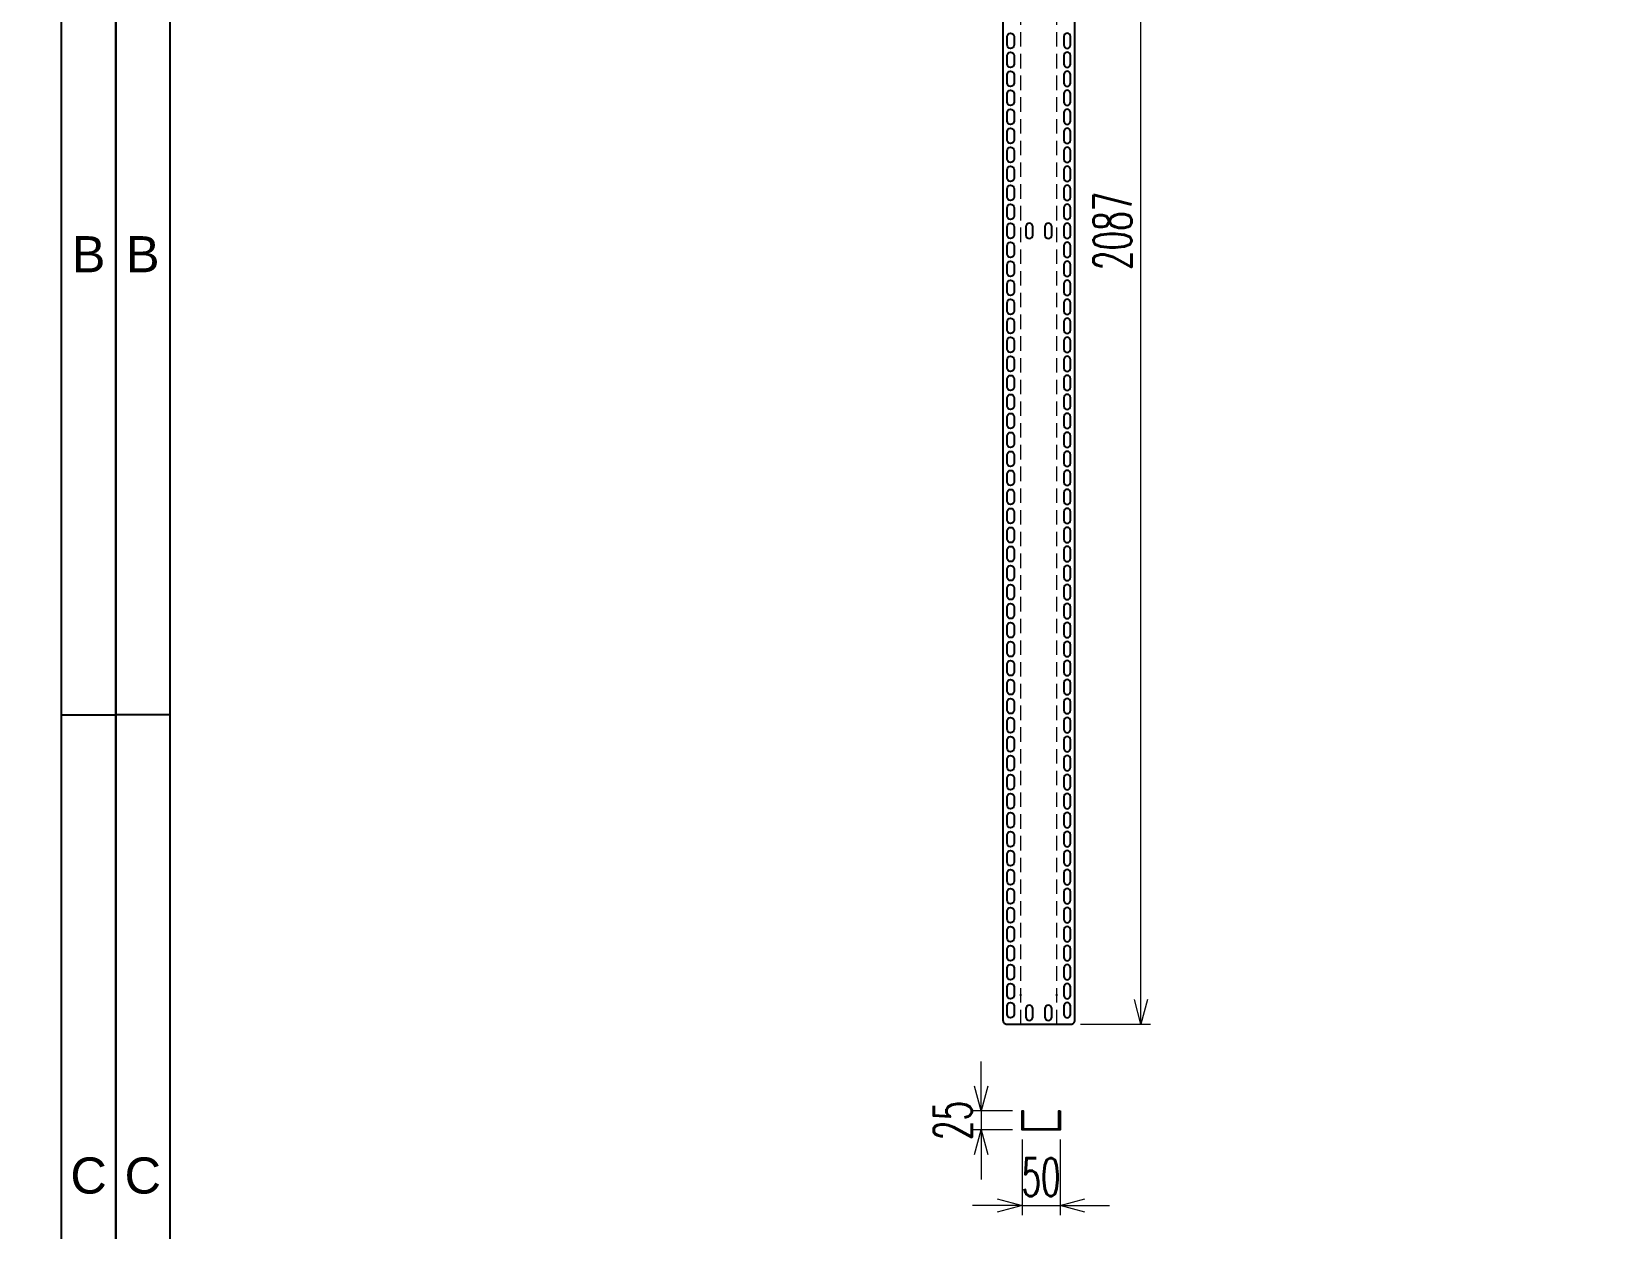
# Model space of a CAD drawing. Header units: millimetres. Extents: x 173893 to 258446, y -176540 to -123824.
# Drawn here: x 219037 to 221096, y -163891 to -162314 of the extents above; entities that cross this region are included whole.
import ezdxf
from ezdxf.enums import TextEntityAlignment as Align

# ---------------------------------------------------------------- set-up
doc = ezdxf.new("R2010")
doc.units = ezdxf.units.MM
doc.header["$LTSCALE"] = 3
doc.linetypes.add('HIDDEN', pattern=[9.525, 6.35, -3.175])
doc.layers.add('@.DM. NÉT ĐỨT', color=8, linetype='HIDDEN', lineweight=9)
for name, color, linetype in [('@.TEXT', 7, 'Continuous'), ('@.VISIBLE', 7, 'Continuous'), ('dim', 7, 'Continuous')]:
    doc.layers.add(name, color=color, linetype=linetype)
doc.styles.add('Ann_w01', font='romans.shx', dxfattribs={"width": 0.6, "bigfont": 'chineset.shx'})
doc.styles.add('Arial', font='arial.ttf')
doc.dimstyles.new('Dim 01_SC25', dxfattribs={"dimscale": 25, "dimtxt": 2, "dimasz": 1.3, "dimexe": 0.5, "dimexo": 0.5, "dimgap": 0.5, "dimtad": 1, "dimdec": 1, "dimzin": 12, "dimdsep": 46, "dimtxsty": 'Ann_w01', "dimblk": 'OPEN30', "dimcen": 1.5, "dimclrd": 6, "dimclre": 6, "dimclrt": 3, "dimadec": 1, "dimazin": 3, "dimtm": 1e-09, "dimtfac": 1, "dimtdec": 1, "dimtix": 1, "dimtmove": 0, "dimatfit": 3, "dimldrblk": 'OPEN30', "dimfxl": 1, "dimtolj": 1, "dimlwd": 0, "dimlwe": 0, "dimarcsym": 0})

# ---------------------------------------------------------------- blocks, each defined once
blk = doc.blocks.new('_Open30')
at = {"color": 0, "linetype": 'ByBlock', "lineweight": -2}
for p, q in [((-1, 0.268), (0, 0)), ((0, 0), (-1, -0.268)), ((0, 0), (-1, 0))]:
    blk.add_line(p, q, dxfattribs=at)
blk = doc.blocks.new('*D193')
at = {"layer": 'Defpoints', "color": 0, "transparency": 16777216}
for p in [(220340.3, -163759.3), (220390.3, -163759.3), (220390.3, -163858.8)]:
    blk.add_point(p, dxfattribs=at)
at = {"layer": 'dim', "color": 6, "lineweight": 0, "transparency": 16777216}
for p, q in [((220340.3, -163771.8), (220340.3, -163871.3)), ((220390.3, -163771.8), (220390.3, -163871.3)), ((220307.8, -163858.8), (220275.3, -163858.8)), ((220340.3, -163858.8), (220390.3, -163858.8)), ((220422.8, -163858.8), (220455.3, -163858.8))]:
    blk.add_line(p, q, dxfattribs=at)
at = {"layer": 'dim', "color": 6, "lineweight": 0, "transparency": 16777216, "xscale": 32.5, "yscale": 32.5, "zscale": 32.5}
blk.add_blockref('_Open30', (220340.3, -163858.8), dxfattribs=at)
at = {"layer": 'dim', "color": 6, "lineweight": 0, "transparency": 16777216, "xscale": 32.5, "yscale": 32.5, "zscale": 32.5, "rotation": 180}
blk.add_blockref('_Open30', (220390.3, -163858.8), dxfattribs=at)
at = {"layer": 'dim', "color": 3, "transparency": 16777216, "insert": (220365.3, -163821.3), "char_height": 50, "attachment_point": 5, "style": 'Ann_w01'}
blk.add_mtext('\\A1;50', dxfattribs=at)
blk = doc.blocks.new('*D194')
at = {"layer": 'Defpoints', "color": 0, "transparency": 16777216}
for p in [(220340.3, -163734.3), (220286.7, -163759.3), (220340.3, -163759.3)]:
    blk.add_point(p, dxfattribs=at)
at = {"layer": 'dim', "color": 6, "lineweight": 0, "transparency": 16777216}
for p, q in [((220286.7, -163701.8), (220286.7, -163669.3)), ((220327.8, -163734.3), (220274.2, -163734.3)), ((220286.7, -163734.3), (220286.7, -163759.3)), ((220327.8, -163759.3), (220274.2, -163759.3)), ((220286.7, -163791.8), (220286.7, -163824.3))]:
    blk.add_line(p, q, dxfattribs=at)
at = {"layer": 'dim', "color": 6, "lineweight": 0, "transparency": 16777216, "xscale": 32.5, "yscale": 32.5, "zscale": 32.5}
for p, rotation in [((220286.7, -163734.3), 270), ((220286.7, -163759.3), 90)]:
    blk.add_blockref('_Open30', p, dxfattribs=dict(at, rotation=rotation))
at = {"layer": 'dim', "color": 3, "transparency": 16777216, "insert": (220249.2, -163746.8), "char_height": 50, "attachment_point": 5, "rotation": 90, "style": 'Ann_w01'}
blk.add_mtext('\\A1;25', dxfattribs=at)
blk = doc.blocks.new('*D195')
at = {"layer": 'Defpoints', "color": 0, "transparency": 16777216}
for p in [(220404.7, -161533.3), (220496.8, -161533.3), (220404.7, -163620.3)]:
    blk.add_point(p, dxfattribs=at)
at = {"layer": 'dim', "color": 6, "lineweight": 0, "transparency": 16777216}
for p, q in [((220417.2, -161533.3), (220509.3, -161533.3)), ((220496.8, -163587.8), (220496.8, -161565.8)), ((220417.2, -163620.3), (220509.3, -163620.3))]:
    blk.add_line(p, q, dxfattribs=at)
at = {"layer": 'dim', "color": 6, "lineweight": 0, "transparency": 16777216, "xscale": 32.5, "yscale": 32.5, "zscale": 32.5}
for p, rotation in [((220496.8, -161533.3), 90), ((220496.8, -163620.3), 270)]:
    blk.add_blockref('_Open30', p, dxfattribs=dict(at, rotation=rotation))
at = {"layer": 'dim', "color": 3, "transparency": 16777216, "insert": (220459.3, -162576.8), "char_height": 50, "attachment_point": 5, "rotation": 90, "style": 'Ann_w01'}
blk.add_mtext('\\A1;2087', dxfattribs=at)
blk = doc.blocks.new('KHUNG BAN VE (Made by Tung)')
at = {"layer": '@.VISIBLE', "color": 8}
for p, q in [((3, 105), (0, 105)), ((294, 105), (297, 105))]:
    blk.add_line(p, q, dxfattribs=at)
for points in [[(0, 0), (297, 0), (297, 210), (0, 210)], [(3, 3), (294, 3), (294, 207), (3, 207)]]:
    blk.add_lwpolyline(points, close=True, dxfattribs=at)
at = {"layer": '@.TEXT', "color": 1, "style": 'Arial'}
for s, p in [('B', (1.5, 130.5)), ('B', (295.5, 130.5)), ('C', (1.5, 79.5)), ('C', (295.5, 79.5))]:
    blk.add_text(s, height=2, dxfattribs=at).set_placement(p, align=Align.MIDDLE_CENTER)
for tag, height, p in [('DESIGNER_NAME', 2, (38, 15.5)), ('PROJECT_CODE', 2, (258.5, 15.5)), ('SCALE', 2, (289, 15.5)), ('APPROVED_NAME', 2, (38, 10.5)), ('CUSTOMER_NAME', 2, (258.5, 10.5)), ('PAGE', 2, (289, 10.5)), ('DRAWING_NAME', 4, (173, 8)), ('TOTAL', 2, (289, 5.5))]:
    blk.add_attdef(tag, text='', height=height, dxfattribs=at).set_placement(p, align=Align.MIDDLE_CENTER)

msp = doc.modelspace()

# ---------------------------------------------------------------- linework, layer by layer
at = {"color": 1}
for p, q in [((220338.9, -163582.8), (220338.9, -163580.8)), ((220386.1, -163582.8), (220386.1, -163580.8))]:
    msp.add_line(p, q, dxfattribs=at)
for points in [[(220404.7, -163620.28, 0.4142136), (220409.7, -163615.28), (220409.7, -161538.28, 0.4142136), (220404.7, -161533.28), (220320.3, -161533.28, 0.4142136), (220315.3, -161538.28), (220315.3, -163615.28, 0.4142136), (220320.3, -163620.28)], [(220329.8, -162321.28), (220329.8, -162332.28, -0.4142136), (220325.3, -162336.78), (220325.3, -162336.78, -0.4142136), (220320.8, -162332.28), (220320.8, -162321.28, -0.4142136), (220325.3, -162316.78), (220325.3, -162316.78, -0.4142136)], [(220395.2, -162321.28), (220395.2, -162332.28, 0.4142136), (220399.7, -162336.78), (220399.7, -162336.78, 0.4142136), (220404.2, -162332.28), (220404.2, -162321.28, 0.4142136), (220399.7, -162316.78), (220399.7, -162316.78, 0.4142136)], [(220329.8, -162346.28), (220329.8, -162357.28, -0.4142136), (220325.3, -162361.78), (220325.3, -162361.78, -0.4142136), (220320.8, -162357.28), (220320.8, -162346.28, -0.4142136), (220325.3, -162341.78), (220325.3, -162341.78, -0.4142136)], [(220395.2, -162346.28), (220395.2, -162357.28, 0.4142136), (220399.7, -162361.78), (220399.7, -162361.78, 0.4142136), (220404.2, -162357.28), (220404.2, -162346.28, 0.4142136), (220399.7, -162341.78), (220399.7, -162341.78, 0.4142136)], [(220329.8, -162371.28), (220329.8, -162382.28, -0.4142136), (220325.3, -162386.78), (220325.3, -162386.78, -0.4142136), (220320.8, -162382.28), (220320.8, -162371.28, -0.4142136), (220325.3, -162366.78), (220325.3, -162366.78, -0.4142136)], [(220395.2, -162371.28), (220395.2, -162382.28, 0.4142136), (220399.7, -162386.78), (220399.7, -162386.78, 0.4142136), (220404.2, -162382.28), (220404.2, -162371.28, 0.4142136), (220399.7, -162366.78), (220399.7, -162366.78, 0.4142136)], [(220329.8, -162396.28), (220329.8, -162407.28, -0.4142136), (220325.3, -162411.78), (220325.3, -162411.78, -0.4142136), (220320.8, -162407.28), (220320.8, -162396.28, -0.4142136), (220325.3, -162391.78), (220325.3, -162391.78, -0.4142136)], [(220395.2, -162396.28), (220395.2, -162407.28, 0.4142136), (220399.7, -162411.78), (220399.7, -162411.78, 0.4142136), (220404.2, -162407.28), (220404.2, -162396.28, 0.4142136), (220399.7, -162391.78), (220399.7, -162391.78, 0.4142136)], [(220329.8, -162421.28), (220329.8, -162432.28, -0.4142136), (220325.3, -162436.78), (220325.3, -162436.78, -0.4142136), (220320.8, -162432.28), (220320.8, -162421.28, -0.4142136), (220325.3, -162416.78), (220325.3, -162416.78, -0.4142136)], [(220395.2, -162421.28), (220395.2, -162432.28, 0.4142136), (220399.7, -162436.78), (220399.7, -162436.78, 0.4142136), (220404.2, -162432.28), (220404.2, -162421.28, 0.4142136), (220399.7, -162416.78), (220399.7, -162416.78, 0.4142136)], [(220329.8, -162446.28), (220329.8, -162457.28, -0.4142136), (220325.3, -162461.78), (220325.3, -162461.78, -0.4142136), (220320.8, -162457.28), (220320.8, -162446.28, -0.4142136), (220325.3, -162441.78), (220325.3, -162441.78, -0.4142136)], [(220395.2, -162446.28), (220395.2, -162457.28, 0.4142136), (220399.7, -162461.78), (220399.7, -162461.78, 0.4142136), (220404.2, -162457.28), (220404.2, -162446.28, 0.4142136), (220399.7, -162441.78), (220399.7, -162441.78, 0.4142136)], [(220329.8, -162471.28), (220329.8, -162482.28, -0.4142136), (220325.3, -162486.78), (220325.3, -162486.78, -0.4142136), (220320.8, -162482.28), (220320.8, -162471.28, -0.4142136), (220325.3, -162466.78), (220325.3, -162466.78, -0.4142136)], [(220395.2, -162471.28), (220395.2, -162482.28, 0.4142136), (220399.7, -162486.78), (220399.7, -162486.78, 0.4142136), (220404.2, -162482.28), (220404.2, -162471.28, 0.4142136), (220399.7, -162466.78), (220399.7, -162466.78, 0.4142136)], [(220329.8, -162496.28), (220329.8, -162507.28, -0.4142136), (220325.3, -162511.78), (220325.3, -162511.78, -0.4142136), (220320.8, -162507.28), (220320.8, -162496.28, -0.4142136), (220325.3, -162491.78), (220325.3, -162491.78, -0.4142136)], [(220395.2, -162496.28), (220395.2, -162507.28, 0.4142136), (220399.7, -162511.78), (220399.7, -162511.78, 0.4142136), (220404.2, -162507.28), (220404.2, -162496.28, 0.4142136), (220399.7, -162491.78), (220399.7, -162491.78, 0.4142136)], [(220329.8, -162521.28), (220329.8, -162532.28, -0.4142136), (220325.3, -162536.78), (220325.3, -162536.78, -0.4142136), (220320.8, -162532.28), (220320.8, -162521.28, -0.4142136), (220325.3, -162516.78), (220325.3, -162516.78, -0.4142136)], [(220395.2, -162521.28), (220395.2, -162532.28, 0.4142136), (220399.7, -162536.78), (220399.7, -162536.78, 0.4142136), (220404.2, -162532.28), (220404.2, -162521.28, 0.4142136), (220399.7, -162516.78), (220399.7, -162516.78, 0.4142136)], [(220329.8, -162546.28), (220329.8, -162557.28, -0.4142136), (220325.3, -162561.78), (220325.3, -162561.78, -0.4142136), (220320.8, -162557.28), (220320.8, -162546.28, -0.4142136), (220325.3, -162541.78), (220325.3, -162541.78, -0.4142136)], [(220395.2, -162546.28), (220395.2, -162557.28, 0.4142136), (220399.7, -162561.78), (220399.7, -162561.78, 0.4142136), (220404.2, -162557.28), (220404.2, -162546.28, 0.4142136), (220399.7, -162541.78), (220399.7, -162541.78, 0.4142136)], [(220329.8, -162571.28), (220329.8, -162582.28, -0.4142136), (220325.3, -162586.78), (220325.3, -162586.78, -0.4142136), (220320.8, -162582.28), (220320.8, -162571.28, -0.4142136), (220325.3, -162566.78), (220325.3, -162566.78, -0.4142136)], [(220354.5, -162582.28), (220354.5, -162571.28, 0.4142136), (220350, -162566.78), (220350, -162566.78, 0.4142136), (220345.5, -162571.28), (220345.5, -162582.28, 0.4142136), (220350, -162586.78), (220350, -162586.78, 0.4142136)], [(220379.5, -162582.28), (220379.5, -162571.28, 0.4142136), (220375, -162566.78), (220375, -162566.78, 0.4142136), (220370.5, -162571.28), (220370.5, -162582.28, 0.4142136), (220375, -162586.78), (220375, -162586.78, 0.4142136)], [(220395.2, -162571.28), (220395.2, -162582.28, 0.4142136), (220399.7, -162586.78), (220399.7, -162586.78, 0.4142136), (220404.2, -162582.28), (220404.2, -162571.28, 0.4142136), (220399.7, -162566.78), (220399.7, -162566.78, 0.4142136)], [(220329.8, -162596.28), (220329.8, -162607.28, -0.4142136), (220325.3, -162611.78), (220325.3, -162611.78, -0.4142136), (220320.8, -162607.28), (220320.8, -162596.28, -0.4142136), (220325.3, -162591.78), (220325.3, -162591.78, -0.4142136)], [(220395.2, -162596.28), (220395.2, -162607.28, 0.4142136), (220399.7, -162611.78), (220399.7, -162611.78, 0.4142136), (220404.2, -162607.28), (220404.2, -162596.28, 0.4142136), (220399.7, -162591.78), (220399.7, -162591.78, 0.4142136)], [(220329.8, -162621.28), (220329.8, -162632.28, -0.4142136), (220325.3, -162636.78), (220325.3, -162636.78, -0.4142136), (220320.8, -162632.28), (220320.8, -162621.28, -0.4142136), (220325.3, -162616.78), (220325.3, -162616.78, -0.4142136)], [(220395.2, -162621.28), (220395.2, -162632.28, 0.4142136), (220399.7, -162636.78), (220399.7, -162636.78, 0.4142136), (220404.2, -162632.28), (220404.2, -162621.28, 0.4142136), (220399.7, -162616.78), (220399.7, -162616.78, 0.4142136)], [(220329.8, -162646.28), (220329.8, -162657.28, -0.4142136), (220325.3, -162661.78), (220325.3, -162661.78, -0.4142136), (220320.8, -162657.28), (220320.8, -162646.28, -0.4142136), (220325.3, -162641.78), (220325.3, -162641.78, -0.4142136)], [(220395.2, -162646.28), (220395.2, -162657.28, 0.4142136), (220399.7, -162661.78), (220399.7, -162661.78, 0.4142136), (220404.2, -162657.28), (220404.2, -162646.28, 0.4142136), (220399.7, -162641.78), (220399.7, -162641.78, 0.4142136)], [(220329.8, -162671.28), (220329.8, -162682.28, -0.4142136), (220325.3, -162686.78), (220325.3, -162686.78, -0.4142136), (220320.8, -162682.28), (220320.8, -162671.28, -0.4142136), (220325.3, -162666.78), (220325.3, -162666.78, -0.4142136)], [(220395.2, -162671.28), (220395.2, -162682.28, 0.4142136), (220399.7, -162686.78), (220399.7, -162686.78, 0.4142136), (220404.2, -162682.28), (220404.2, -162671.28, 0.4142136), (220399.7, -162666.78), (220399.7, -162666.78, 0.4142136)], [(220329.8, -162696.28), (220329.8, -162707.28, -0.4142136), (220325.3, -162711.78), (220325.3, -162711.78, -0.4142136), (220320.8, -162707.28), (220320.8, -162696.28, -0.4142136), (220325.3, -162691.78), (220325.3, -162691.78, -0.4142136)], [(220395.2, -162696.28), (220395.2, -162707.28, 0.4142136), (220399.7, -162711.78), (220399.7, -162711.78, 0.4142136), (220404.2, -162707.28), (220404.2, -162696.28, 0.4142136), (220399.7, -162691.78), (220399.7, -162691.78, 0.4142136)], [(220329.8, -162721.28), (220329.8, -162732.28, -0.4142136), (220325.3, -162736.78), (220325.3, -162736.78, -0.4142136), (220320.8, -162732.28), (220320.8, -162721.28, -0.4142136), (220325.3, -162716.78), (220325.3, -162716.78, -0.4142136)], [(220395.2, -162721.28), (220395.2, -162732.28, 0.4142136), (220399.7, -162736.78), (220399.7, -162736.78, 0.4142136), (220404.2, -162732.28), (220404.2, -162721.28, 0.4142136), (220399.7, -162716.78), (220399.7, -162716.78, 0.4142136)], [(220329.8, -162746.28), (220329.8, -162757.28, -0.4142136), (220325.3, -162761.78), (220325.3, -162761.78, -0.4142136), (220320.8, -162757.28), (220320.8, -162746.28, -0.4142136), (220325.3, -162741.78), (220325.3, -162741.78, -0.4142136)], [(220395.2, -162746.28), (220395.2, -162757.28, 0.4142136), (220399.7, -162761.78), (220399.7, -162761.78, 0.4142136), (220404.2, -162757.28), (220404.2, -162746.28, 0.4142136), (220399.7, -162741.78), (220399.7, -162741.78, 0.4142136)], [(220329.8, -162771.28), (220329.8, -162782.28, -0.4142136), (220325.3, -162786.78), (220325.3, -162786.78, -0.4142136), (220320.8, -162782.28), (220320.8, -162771.28, -0.4142136), (220325.3, -162766.78), (220325.3, -162766.78, -0.4142136)], [(220395.2, -162771.28), (220395.2, -162782.28, 0.4142136), (220399.7, -162786.78), (220399.7, -162786.78, 0.4142136), (220404.2, -162782.28), (220404.2, -162771.28, 0.4142136), (220399.7, -162766.78), (220399.7, -162766.78, 0.4142136)], [(220329.8, -162796.28), (220329.8, -162807.28, -0.4142136), (220325.3, -162811.78), (220325.3, -162811.78, -0.4142136), (220320.8, -162807.28), (220320.8, -162796.28, -0.4142136), (220325.3, -162791.78), (220325.3, -162791.78, -0.4142136)], [(220395.2, -162796.28), (220395.2, -162807.28, 0.4142136), (220399.7, -162811.78), (220399.7, -162811.78, 0.4142136), (220404.2, -162807.28), (220404.2, -162796.28, 0.4142136), (220399.7, -162791.78), (220399.7, -162791.78, 0.4142136)], [(220329.8, -162821.28), (220329.8, -162832.28, -0.4142136), (220325.3, -162836.78), (220325.3, -162836.78, -0.4142136), (220320.8, -162832.28), (220320.8, -162821.28, -0.4142136), (220325.3, -162816.78), (220325.3, -162816.78, -0.4142136)], [(220395.2, -162821.28), (220395.2, -162832.28, 0.4142136), (220399.7, -162836.78), (220399.7, -162836.78, 0.4142136), (220404.2, -162832.28), (220404.2, -162821.28, 0.4142136), (220399.7, -162816.78), (220399.7, -162816.78, 0.4142136)], [(220329.8, -162846.28), (220329.8, -162857.28, -0.4142136), (220325.3, -162861.78), (220325.3, -162861.78, -0.4142136), (220320.8, -162857.28), (220320.8, -162846.28, -0.4142136), (220325.3, -162841.78), (220325.3, -162841.78, -0.4142136)], [(220395.2, -162846.28), (220395.2, -162857.28, 0.4142136), (220399.7, -162861.78), (220399.7, -162861.78, 0.4142136), (220404.2, -162857.28), (220404.2, -162846.28, 0.4142136), (220399.7, -162841.78), (220399.7, -162841.78, 0.4142136)], [(220329.8, -162871.28), (220329.8, -162882.28, -0.4142136), (220325.3, -162886.78), (220325.3, -162886.78, -0.4142136), (220320.8, -162882.28), (220320.8, -162871.28, -0.4142136), (220325.3, -162866.78), (220325.3, -162866.78, -0.4142136)], [(220395.2, -162871.28), (220395.2, -162882.28, 0.4142136), (220399.7, -162886.78), (220399.7, -162886.78, 0.4142136), (220404.2, -162882.28), (220404.2, -162871.28, 0.4142136), (220399.7, -162866.78), (220399.7, -162866.78, 0.4142136)], [(220329.8, -162896.28), (220329.8, -162907.28, -0.4142136), (220325.3, -162911.78), (220325.3, -162911.78, -0.4142136), (220320.8, -162907.28), (220320.8, -162896.28, -0.4142136), (220325.3, -162891.78), (220325.3, -162891.78, -0.4142136)], [(220395.2, -162896.28), (220395.2, -162907.28, 0.4142136), (220399.7, -162911.78), (220399.7, -162911.78, 0.4142136), (220404.2, -162907.28), (220404.2, -162896.28, 0.4142136), (220399.7, -162891.78), (220399.7, -162891.78, 0.4142136)], [(220329.8, -162921.28), (220329.8, -162932.28, -0.4142136), (220325.3, -162936.78), (220325.3, -162936.78, -0.4142136), (220320.8, -162932.28), (220320.8, -162921.28, -0.4142136), (220325.3, -162916.78), (220325.3, -162916.78, -0.4142136)], [(220395.2, -162921.28), (220395.2, -162932.28, 0.4142136), (220399.7, -162936.78), (220399.7, -162936.78, 0.4142136), (220404.2, -162932.28), (220404.2, -162921.28, 0.4142136), (220399.7, -162916.78), (220399.7, -162916.78, 0.4142136)], [(220329.8, -162946.28), (220329.8, -162957.28, -0.4142136), (220325.3, -162961.78), (220325.3, -162961.78, -0.4142136), (220320.8, -162957.28), (220320.8, -162946.28, -0.4142136), (220325.3, -162941.78), (220325.3, -162941.78, -0.4142136)], [(220395.2, -162946.28), (220395.2, -162957.28, 0.4142136), (220399.7, -162961.78), (220399.7, -162961.78, 0.4142136), (220404.2, -162957.28), (220404.2, -162946.28, 0.4142136), (220399.7, -162941.78), (220399.7, -162941.78, 0.4142136)], [(220329.8, -162971.28), (220329.8, -162982.28, -0.4142136), (220325.3, -162986.78), (220325.3, -162986.78, -0.4142136), (220320.8, -162982.28), (220320.8, -162971.28, -0.4142136), (220325.3, -162966.78), (220325.3, -162966.78, -0.4142136)], [(220395.2, -162971.28), (220395.2, -162982.28, 0.4142136), (220399.7, -162986.78), (220399.7, -162986.78, 0.4142136), (220404.2, -162982.28), (220404.2, -162971.28, 0.4142136), (220399.7, -162966.78), (220399.7, -162966.78, 0.4142136)], [(220329.8, -162996.28), (220329.8, -163007.28, -0.4142136), (220325.3, -163011.78), (220325.3, -163011.78, -0.4142136), (220320.8, -163007.28), (220320.8, -162996.28, -0.4142136), (220325.3, -162991.78), (220325.3, -162991.78, -0.4142136)], [(220395.2, -162996.28), (220395.2, -163007.28, 0.4142136), (220399.7, -163011.78), (220399.7, -163011.78, 0.4142136), (220404.2, -163007.28), (220404.2, -162996.28, 0.4142136), (220399.7, -162991.78), (220399.7, -162991.78, 0.4142136)], [(220329.8, -163021.28), (220329.8, -163032.28, -0.4142136), (220325.3, -163036.78), (220325.3, -163036.78, -0.4142136), (220320.8, -163032.28), (220320.8, -163021.28, -0.4142136), (220325.3, -163016.78), (220325.3, -163016.78, -0.4142136)], [(220395.2, -163021.28), (220395.2, -163032.28, 0.4142136), (220399.7, -163036.78), (220399.7, -163036.78, 0.4142136), (220404.2, -163032.28), (220404.2, -163021.28, 0.4142136), (220399.7, -163016.78), (220399.7, -163016.78, 0.4142136)], [(220329.8, -163046.28), (220329.8, -163057.28, -0.4142136), (220325.3, -163061.78), (220325.3, -163061.78, -0.4142136), (220320.8, -163057.28), (220320.8, -163046.28, -0.4142136), (220325.3, -163041.78), (220325.3, -163041.78, -0.4142136)], [(220395.2, -163046.28), (220395.2, -163057.28, 0.4142136), (220399.7, -163061.78), (220399.7, -163061.78, 0.4142136), (220404.2, -163057.28), (220404.2, -163046.28, 0.4142136), (220399.7, -163041.78), (220399.7, -163041.78, 0.4142136)], [(220329.8, -163071.28), (220329.8, -163082.28, -0.4142136), (220325.3, -163086.78), (220325.3, -163086.78, -0.4142136), (220320.8, -163082.28), (220320.8, -163071.28, -0.4142136), (220325.3, -163066.78), (220325.3, -163066.78, -0.4142136)], [(220395.2, -163071.28), (220395.2, -163082.28, 0.4142136), (220399.7, -163086.78), (220399.7, -163086.78, 0.4142136), (220404.2, -163082.28), (220404.2, -163071.28, 0.4142136), (220399.7, -163066.78), (220399.7, -163066.78, 0.4142136)], [(220329.8, -163096.28), (220329.8, -163107.28, -0.4142136), (220325.3, -163111.78), (220325.3, -163111.78, -0.4142136), (220320.8, -163107.28), (220320.8, -163096.28, -0.4142136), (220325.3, -163091.78), (220325.3, -163091.78, -0.4142136)], [(220395.2, -163096.28), (220395.2, -163107.28, 0.4142136), (220399.7, -163111.78), (220399.7, -163111.78, 0.4142136), (220404.2, -163107.28), (220404.2, -163096.28, 0.4142136), (220399.7, -163091.78), (220399.7, -163091.78, 0.4142136)], [(220329.8, -163121.28), (220329.8, -163132.28, -0.4142136), (220325.3, -163136.78), (220325.3, -163136.78, -0.4142136), (220320.8, -163132.28), (220320.8, -163121.28, -0.4142136), (220325.3, -163116.78), (220325.3, -163116.78, -0.4142136)], [(220395.2, -163121.28), (220395.2, -163132.28, 0.4142136), (220399.7, -163136.78), (220399.7, -163136.78, 0.4142136), (220404.2, -163132.28), (220404.2, -163121.28, 0.4142136), (220399.7, -163116.78), (220399.7, -163116.78, 0.4142136)], [(220329.8, -163146.28), (220329.8, -163157.28, -0.4142136), (220325.3, -163161.78), (220325.3, -163161.78, -0.4142136), (220320.8, -163157.28), (220320.8, -163146.28, -0.4142136), (220325.3, -163141.78), (220325.3, -163141.78, -0.4142136)], [(220395.2, -163146.28), (220395.2, -163157.28, 0.4142136), (220399.7, -163161.78), (220399.7, -163161.78, 0.4142136), (220404.2, -163157.28), (220404.2, -163146.28, 0.4142136), (220399.7, -163141.78), (220399.7, -163141.78, 0.4142136)], [(220329.8, -163171.28), (220329.8, -163182.28, -0.4142136), (220325.3, -163186.78), (220325.3, -163186.78, -0.4142136), (220320.8, -163182.28), (220320.8, -163171.28, -0.4142136), (220325.3, -163166.78), (220325.3, -163166.78, -0.4142136)], [(220395.2, -163171.28), (220395.2, -163182.28, 0.4142136), (220399.7, -163186.78), (220399.7, -163186.78, 0.4142136), (220404.2, -163182.28), (220404.2, -163171.28, 0.4142136), (220399.7, -163166.78), (220399.7, -163166.78, 0.4142136)], [(220329.8, -163196.28), (220329.8, -163207.28, -0.4142136), (220325.3, -163211.78), (220325.3, -163211.78, -0.4142136), (220320.8, -163207.28), (220320.8, -163196.28, -0.4142136), (220325.3, -163191.78), (220325.3, -163191.78, -0.4142136)], [(220395.2, -163196.28), (220395.2, -163207.28, 0.4142136), (220399.7, -163211.78), (220399.7, -163211.78, 0.4142136), (220404.2, -163207.28), (220404.2, -163196.28, 0.4142136), (220399.7, -163191.78), (220399.7, -163191.78, 0.4142136)], [(220329.8, -163221.28), (220329.8, -163232.28, -0.4142136), (220325.3, -163236.78), (220325.3, -163236.78, -0.4142136), (220320.8, -163232.28), (220320.8, -163221.28, -0.4142136), (220325.3, -163216.78), (220325.3, -163216.78, -0.4142136)], [(220395.2, -163221.28), (220395.2, -163232.28, 0.4142136), (220399.7, -163236.78), (220399.7, -163236.78, 0.4142136), (220404.2, -163232.28), (220404.2, -163221.28, 0.4142136), (220399.7, -163216.78), (220399.7, -163216.78, 0.4142136)], [(220329.8, -163246.28), (220329.8, -163257.28, -0.4142136), (220325.3, -163261.78), (220325.3, -163261.78, -0.4142136), (220320.8, -163257.28), (220320.8, -163246.28, -0.4142136), (220325.3, -163241.78), (220325.3, -163241.78, -0.4142136)], [(220395.2, -163246.28), (220395.2, -163257.28, 0.4142136), (220399.7, -163261.78), (220399.7, -163261.78, 0.4142136), (220404.2, -163257.28), (220404.2, -163246.28, 0.4142136), (220399.7, -163241.78), (220399.7, -163241.78, 0.4142136)], [(220329.8, -163271.28), (220329.8, -163282.28, -0.4142136), (220325.3, -163286.78), (220325.3, -163286.78, -0.4142136), (220320.8, -163282.28), (220320.8, -163271.28, -0.4142136), (220325.3, -163266.78), (220325.3, -163266.78, -0.4142136)], [(220395.2, -163271.28), (220395.2, -163282.28, 0.4142136), (220399.7, -163286.78), (220399.7, -163286.78, 0.4142136), (220404.2, -163282.28), (220404.2, -163271.28, 0.4142136), (220399.7, -163266.78), (220399.7, -163266.78, 0.4142136)], [(220329.8, -163296.28), (220329.8, -163307.28, -0.4142136), (220325.3, -163311.78), (220325.3, -163311.78, -0.4142136), (220320.8, -163307.28), (220320.8, -163296.28, -0.4142136), (220325.3, -163291.78), (220325.3, -163291.78, -0.4142136)], [(220395.2, -163296.28), (220395.2, -163307.28, 0.4142136), (220399.7, -163311.78), (220399.7, -163311.78, 0.4142136), (220404.2, -163307.28), (220404.2, -163296.28, 0.4142136), (220399.7, -163291.78), (220399.7, -163291.78, 0.4142136)], [(220329.8, -163321.28), (220329.8, -163332.28, -0.4142136), (220325.3, -163336.78), (220325.3, -163336.78, -0.4142136), (220320.8, -163332.28), (220320.8, -163321.28, -0.4142136), (220325.3, -163316.78), (220325.3, -163316.78, -0.4142136)], [(220395.2, -163321.28), (220395.2, -163332.28, 0.4142136), (220399.7, -163336.78), (220399.7, -163336.78, 0.4142136), (220404.2, -163332.28), (220404.2, -163321.28, 0.4142136), (220399.7, -163316.78), (220399.7, -163316.78, 0.4142136)], [(220329.8, -163346.28), (220329.8, -163357.28, -0.4142136), (220325.3, -163361.78), (220325.3, -163361.78, -0.4142136), (220320.8, -163357.28), (220320.8, -163346.28, -0.4142136), (220325.3, -163341.78), (220325.3, -163341.78, -0.4142136)], [(220395.2, -163346.28), (220395.2, -163357.28, 0.4142136), (220399.7, -163361.78), (220399.7, -163361.78, 0.4142136), (220404.2, -163357.28), (220404.2, -163346.28, 0.4142136), (220399.7, -163341.78), (220399.7, -163341.78, 0.4142136)], [(220329.8, -163371.28), (220329.8, -163382.28, -0.4142136), (220325.3, -163386.78), (220325.3, -163386.78, -0.4142136), (220320.8, -163382.28), (220320.8, -163371.28, -0.4142136), (220325.3, -163366.78), (220325.3, -163366.78, -0.4142136)], [(220395.2, -163371.28), (220395.2, -163382.28, 0.4142136), (220399.7, -163386.78), (220399.7, -163386.78, 0.4142136), (220404.2, -163382.28), (220404.2, -163371.28, 0.4142136), (220399.7, -163366.78), (220399.7, -163366.78, 0.4142136)], [(220329.8, -163396.28), (220329.8, -163407.28, -0.4142136), (220325.3, -163411.78), (220325.3, -163411.78, -0.4142136), (220320.8, -163407.28), (220320.8, -163396.28, -0.4142136), (220325.3, -163391.78), (220325.3, -163391.78, -0.4142136)], [(220395.2, -163396.28), (220395.2, -163407.28, 0.4142136), (220399.7, -163411.78), (220399.7, -163411.78, 0.4142136), (220404.2, -163407.28), (220404.2, -163396.28, 0.4142136), (220399.7, -163391.78), (220399.7, -163391.78, 0.4142136)], [(220329.8, -163421.28), (220329.8, -163432.28, -0.4142136), (220325.3, -163436.78), (220325.3, -163436.78, -0.4142136), (220320.8, -163432.28), (220320.8, -163421.28, -0.4142136), (220325.3, -163416.78), (220325.3, -163416.78, -0.4142136)], [(220395.2, -163421.28), (220395.2, -163432.28, 0.4142136), (220399.7, -163436.78), (220399.7, -163436.78, 0.4142136), (220404.2, -163432.28), (220404.2, -163421.28, 0.4142136), (220399.7, -163416.78), (220399.7, -163416.78, 0.4142136)], [(220329.8, -163446.28), (220329.8, -163457.28, -0.4142136), (220325.3, -163461.78), (220325.3, -163461.78, -0.4142136), (220320.8, -163457.28), (220320.8, -163446.28, -0.4142136), (220325.3, -163441.78), (220325.3, -163441.78, -0.4142136)], [(220395.2, -163446.28), (220395.2, -163457.28, 0.4142136), (220399.7, -163461.78), (220399.7, -163461.78, 0.4142136), (220404.2, -163457.28), (220404.2, -163446.28, 0.4142136), (220399.7, -163441.78), (220399.7, -163441.78, 0.4142136)], [(220329.8, -163471.28), (220329.8, -163482.28, -0.4142136), (220325.3, -163486.78), (220325.3, -163486.78, -0.4142136), (220320.8, -163482.28), (220320.8, -163471.28, -0.4142136), (220325.3, -163466.78), (220325.3, -163466.78, -0.4142136)], [(220395.2, -163471.28), (220395.2, -163482.28, 0.4142136), (220399.7, -163486.78), (220399.7, -163486.78, 0.4142136), (220404.2, -163482.28), (220404.2, -163471.28, 0.4142136), (220399.7, -163466.78), (220399.7, -163466.78, 0.4142136)], [(220329.8, -163496.28), (220329.8, -163507.28, -0.4142136), (220325.3, -163511.78), (220325.3, -163511.78, -0.4142136), (220320.8, -163507.28), (220320.8, -163496.28, -0.4142136), (220325.3, -163491.78), (220325.3, -163491.78, -0.4142136)], [(220395.2, -163496.28), (220395.2, -163507.28, 0.4142136), (220399.7, -163511.78), (220399.7, -163511.78, 0.4142136), (220404.2, -163507.28), (220404.2, -163496.28, 0.4142136), (220399.7, -163491.78), (220399.7, -163491.78, 0.4142136)], [(220329.8, -163521.28), (220329.8, -163532.28, -0.4142136), (220325.3, -163536.78), (220325.3, -163536.78, -0.4142136), (220320.8, -163532.28), (220320.8, -163521.28, -0.4142136), (220325.3, -163516.78), (220325.3, -163516.78, -0.4142136)], [(220395.2, -163521.28), (220395.2, -163532.28, 0.4142136), (220399.7, -163536.78), (220399.7, -163536.78, 0.4142136), (220404.2, -163532.28), (220404.2, -163521.28, 0.4142136), (220399.7, -163516.78), (220399.7, -163516.78, 0.4142136)], [(220329.8, -163546.28), (220329.8, -163557.28, -0.4142136), (220325.3, -163561.78), (220325.3, -163561.78, -0.4142136), (220320.8, -163557.28), (220320.8, -163546.28, -0.4142136), (220325.3, -163541.78), (220325.3, -163541.78, -0.4142136)], [(220395.2, -163546.28), (220395.2, -163557.28, 0.4142136), (220399.7, -163561.78), (220399.7, -163561.78, 0.4142136), (220404.2, -163557.28), (220404.2, -163546.28, 0.4142136), (220399.7, -163541.78), (220399.7, -163541.78, 0.4142136)], [(220329.8, -163571.28), (220329.8, -163582.28, -0.4142136), (220325.3, -163586.78), (220325.3, -163586.78, -0.4142136), (220320.8, -163582.28), (220320.8, -163571.28, -0.4142136), (220325.3, -163566.78), (220325.3, -163566.78, -0.4142136)], [(220395.2, -163571.28), (220395.2, -163582.28, 0.4142136), (220399.7, -163586.78), (220399.7, -163586.78, 0.4142136), (220404.2, -163582.28), (220404.2, -163571.28, 0.4142136), (220399.7, -163566.78), (220399.7, -163566.78, 0.4142136)], [(220329.8, -163596.28), (220329.8, -163607.28, -0.4142136), (220325.3, -163611.78), (220325.3, -163611.78, -0.4142136), (220320.8, -163607.28), (220320.8, -163596.28, -0.4142136), (220325.3, -163591.78), (220325.3, -163591.78, -0.4142136)], [(220354.5, -163610.78), (220354.5, -163599.78, 0.4142136), (220350, -163595.28), (220350, -163595.28, 0.4142136), (220345.5, -163599.78), (220345.5, -163610.78, 0.4142136), (220350, -163615.28), (220350, -163615.28, 0.4142136)], [(220379.5, -163610.78), (220379.5, -163599.78, 0.4142136), (220375, -163595.28), (220375, -163595.28, 0.4142136), (220370.5, -163599.78), (220370.5, -163610.78, 0.4142136), (220375, -163615.28), (220375, -163615.28, 0.4142136)], [(220395.2, -163596.28), (220395.2, -163607.28, 0.4142136), (220399.7, -163611.78), (220399.7, -163611.78, 0.4142136), (220404.2, -163607.28), (220404.2, -163596.28, 0.4142136), (220399.7, -163591.78), (220399.7, -163591.78, 0.4142136)]]:
    msp.add_lwpolyline(points, format="xyb", close=True)
msp.add_lwpolyline([(220390.3, -163734.26), (220390.3, -163759.26), (220340.3, -163759.26), (220340.3, -163734.26), (220341.8, -163734.26), (220341.8, -163757.76), (220388.8, -163757.76), (220388.8, -163734.26)], close=True)
at = {"layer": '@.DM. NÉT ĐỨT', "linetype": 'HIDDEN'}
for p, q in [((220338.9, -163620.28), (220338.9, -161533.28)), ((220386.1, -163620.28), (220386.1, -161533.28))]:
    msp.add_line(p, q, dxfattribs=at)

# ---------------------------------------------------------------- block references
at = {"layer": '@.VISIBLE', "xscale": 23.76, "yscale": 23.76, "zscale": 23.76}
for p in [(212091.51, -165708.16), (219148.23, -165708.16)]:
    msp.add_blockref('KHUNG BAN VE (Made by Tung)', p, dxfattribs=at)

# ---------------------------------------------------------------- dimensions: what is measured, and where the dimension line sits
at = {"layer": 'dim'}
for base, p1, p2, picture, middle in [((220496.84, -161533.28), (220404.7, -163620.28), (220404.7, -161533.28), '*D195', (220459.34, -162576.78)), ((220286.66, -163759.26), (220340.3, -163734.26), (220340.3, -163759.26), '*D194', (220249.16, -163746.76))]:
    dim = msp.add_linear_dim(base=base, p1=p1, p2=p2, angle=90, dimstyle='Dim 01_SC25', dxfattribs=at)
    dim.commit()
    dim.dimension.update_dxf_attribs({"geometry": picture, "text_midpoint": middle})
dim = msp.add_linear_dim(base=(220390.3, -163858.78), p1=(220340.3, -163759.26), p2=(220390.3, -163759.26), dimstyle='Dim 01_SC25', dxfattribs=at)
dim.commit()
dim.dimension.update_dxf_attribs({"geometry": '*D193', "text_midpoint": (220365.3, -163821.28)})

doc.saveas('drawing.dxf')
